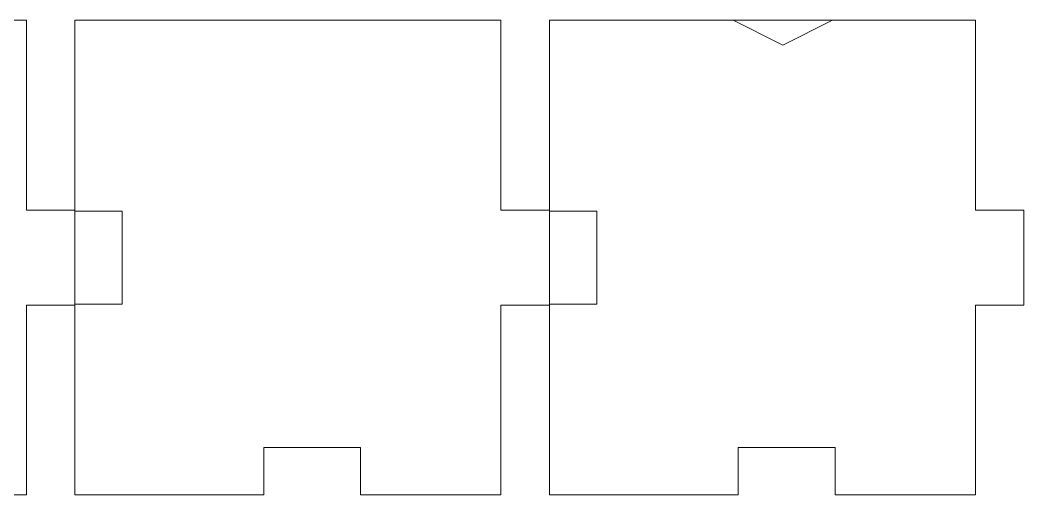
# Model space of a CAD drawing. Header units: millimetres. Extents: x 5 to 208, y 122 to 281.
# Drawn here: x 101.9 to 207.6, y 194.4 to 244.4 of the extents above; entities that cross this region are included whole.
import ezdxf

# ---------------------------------------------------------------- set-up
doc = ezdxf.new("R2010")
doc.units = ezdxf.units.MM
doc.header["$MEASUREMENT"] = 0
doc.layers.get('0').update_dxf_attribs({"lineweight": 0})

# ---------------------------------------------------------------- blocks, each defined once
blk = doc.blocks.new('Block_1')
at = {"color": 5, "lineweight": 0}
blk.add_lwpolyline([(187.46, 244.4), (176.97, 244.4), (182.22, 241.78)], close=True, dxfattribs=at)
blk.add_open_spline([(187.46, 244.4), (192.48, 244.4), (197.5, 244.4), (202.52, 244.4), (202.52, 244.4), (202.52, 224.4), (202.52, 224.4), (202.52, 224.4), (207.62, 224.4), (207.62, 224.4), (207.62, 224.4), (207.62, 214.4), (207.62, 214.4), (207.62, 214.4), (202.52, 214.4), (202.52, 214.4), (202.52, 214.4), (202.52, 194.4), (202.52, 194.4), (202.52, 194.4), (187.72, 194.4), (187.72, 194.4), (187.72, 194.4), (187.72, 199.4), (187.72, 199.4), (187.72, 199.4), (177.52, 199.4), (177.52, 199.4), (177.52, 199.4), (177.52, 194.4), (177.52, 194.4), (177.52, 194.4), (157.62, 194.4), (157.62, 194.4), (157.62, 194.4), (157.62, 214.5), (157.62, 214.5), (157.62, 214.5), (162.62, 214.5), (162.62, 214.5), (162.62, 214.5), (162.62, 224.3), (162.62, 224.3), (162.62, 224.3), (157.62, 224.3), (157.62, 224.3), (157.62, 224.3), (157.62, 244.4), (157.62, 244.4), (157.62, 244.4), (176.97, 244.4), (176.97, 244.4)], degree=3, knots=[0, 0, 0, 0, 1, 1, 1, 2, 2, 2, 3, 3, 3, 4, 4, 4, 5, 5, 5, 6, 6, 6, 7, 7, 7, 8, 8, 8, 9, 9, 9, 10, 10, 10, 11, 11, 11, 12, 12, 12, 13, 13, 13, 14, 14, 14, 15, 15, 15, 16, 16, 16, 17, 17, 17, 17], dxfattribs=at)

msp = doc.modelspace()

# ---------------------------------------------------------------- linework, layer by layer
at = {"color": 5, "lineweight": 0}
for points in [[(102.52, 244.4), (102.52, 224.4), (107.62, 224.4), (107.62, 214.4), (102.52, 214.4), (102.52, 194.4), (87.72, 194.4), (87.72, 199.4), (77.52, 199.4), (77.52, 194.4), (57.62, 194.4), (57.62, 214.5), (62.62, 214.5), (62.62, 224.3), (57.62, 224.3), (57.62, 244.4)], [(152.52, 244.4), (152.52, 224.4), (157.62, 224.4), (157.62, 214.4), (152.52, 214.4), (152.52, 194.4), (137.72, 194.4), (137.72, 199.4), (127.52, 199.4), (127.52, 194.4), (107.62, 194.4), (107.62, 214.5), (112.62, 214.5), (112.62, 224.3), (107.62, 224.3), (107.62, 244.4)]]:
    msp.add_lwpolyline(points, close=True, dxfattribs=at)

# ---------------------------------------------------------------- block references
msp.add_blockref('Block_1', (0, 0))

doc.saveas('drawing.dxf')
